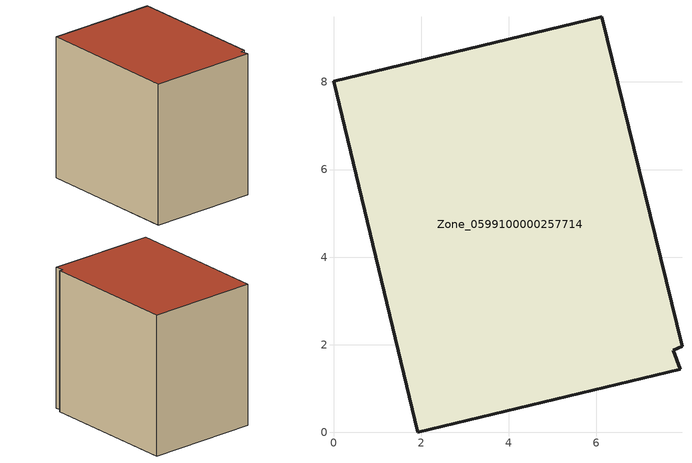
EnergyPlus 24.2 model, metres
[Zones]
Zone_0599100000257714
 floor ground (C_G): 7.75,1.88 7.92,1.44 1.92,0 0,8.02 6.12,9.49 7.95,1.97 z0
 wall outside (C_F): 7.95,1.97 6.12,9.49 0,8.02 1.92,0 7.92,1.44 7.75,1.88 7.95,1.97 z0:8.01
 roof outside (C_R): 7.92,1.44 7.75,1.88 7.95,1.97 6.12,9.49 0,8.02 1.92,0 z8.01
[BUILDING]
Pand.0599100000257714: North Axis=0; Terrain=City; Loads Convergence Tolerance Value=0.04; Temperature Convergence Tolerance Value=0.4; Solar Distribution=FullExterior; Maximum Number of Warmup Days=25; Minimum Number of Warmup Days=1
[Site:Location]
Rotterdam.The.Hague.AP_ZH_NLD Design_Conditions: Latitude=51.96; Longitude=4.45; Time Zone=1; Elevation=-4.5
[SITE:GROUNDTEMPERATURE:BUILDINGSURFACE]
18, 18, 18, 18, 18, 18, 18, 18, 18, 18, 18, 18
[MATERIAL] Thermal Absorptance=0.9; Solar Absorptance=0.7; Visible Absorptance=0.7
Name | Roughness | Thickness | Conductivity | Density | Specific Heat
G.TC.1965-1974 | MediumSmooth | 0.15 | 0.882353 | 540 | 1210
F.TC.1965-1974 | Rough | 0.3 | 0.697674 | 1920 | 840
R.TC.1965-1974 | MediumRough | 0.2 | 0.232558 | 1500 | 1000
[CONSTRUCTION]
C_G: G.TC.1965-1974
C_F: F.TC.1965-1974
C_R: R.TC.1965-1974
[ZONE]
Zone_0599100000257714: Type=1; Multiplier=1; Ceiling Height=Autocalculate; Volume=Autocalculate; Floor Area=autocalculate; Part of Total Floor Area=Yes
[ZONEINFILTRATION:DESIGNFLOWRATE]
Infil_Zone_0599100000257714: Zone or ZoneList or Space or SpaceList=Zone_0599100000257714; Schedule=AlwaysOn; Design Flow Rate Calculation Method=Flow/Area; Flow Rate per Floor Area=0.003; Constant Term Coefficient=1; Temperature Term Coefficient=0; Velocity Term Coefficient=0; Velocity Squared Term Coefficient=0
[HVACTEMPLATE:ZONE:IDEALLOADSAIRSYSTEM]
Zone_0599100000257714: Maximum Heating Supply Air Temperature=50; Minimum Cooling Supply Air Temperature=13; Maximum Heating Supply Air Humidity Ratio=0.0156; Minimum Cooling Supply Air Humidity Ratio=0.0077; Heating Limit=NoLimit; Cooling Limit=NoLimit; Dehumidification Control Type=ConstantSensibleHeatRatio; Cooling Sensible Heat Ratio=0.7; Dehumidification Setpoint=60; Humidification Control Type=None; Humidification Setpoint=30; Outdoor Air Method=None; Outdoor Air Flow Rate per Person=0.00944; Outdoor Air Flow Rate per Zone Floor Area=0; Outdoor Air Flow Rate per Zone=0; Demand Controlled Ventilation Type=None; Outdoor Air Economizer Type=NoEconomizer; Heat Recovery Type=None; Sensible Heat Recovery Effectiveness=0.7; Latent Heat Recovery Effectiveness=0.65
[ZONECONTROL:THERMOSTAT]
ThermostatControl_Zone_0599100000257714: Zone or ZoneList=Zone_0599100000257714; Control Type Schedule=DualSetpointControlType; Control 1=Thermostat_Zone_0599100000257714; Temperature Difference Between Cutout And Setpoint=0
[THERMOSTATSETPOINT:DUALSETPOINT]
Thermostat_Zone_0599100000257714: Heating Setpoint Temperature Schedule=HeatingSetpoint_Zone_0599100000257714; Cooling Setpoint Temperature Schedule=CoolingSetpoint_Zone_0599100000257714
[SCHEDULE:COMPACT]
HeatingSetpoint_Zone_0599100000257714: Through: 12/31, For: AllDays, Until: 24:00, 21
CoolingSetpoint_Zone_0599100000257714: Through: 12/31, For: AllDays, Until: 24:00, 24
DualSetpointControlType: Through: 12/31, For: AllDays, Until: 24:00, 4
AlwaysOn: Through: 12/31, For: AllDays, Until: 24:00, 1
